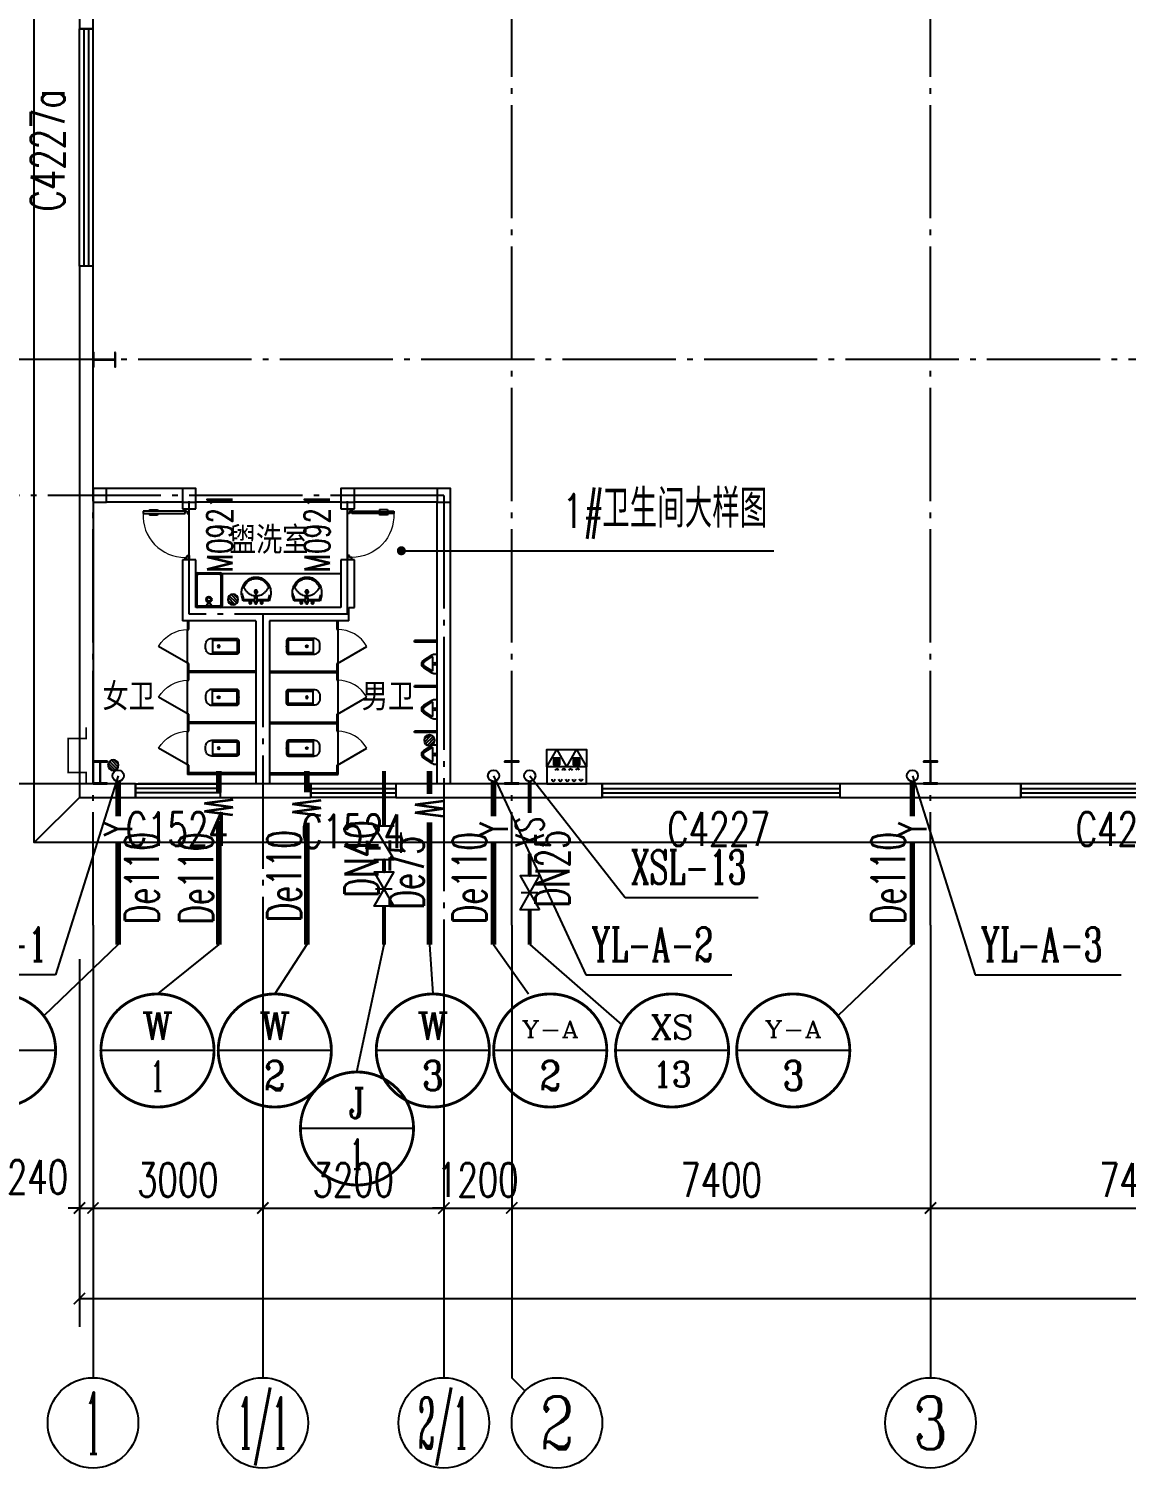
# Model space of a CAD drawing. Header units: millimetres. Extents: x 418304 to 847498, y 48187 to 111456.
# Drawn here: x 421471.01 to 421490.41, y 54437.15 to 54462.6 of the extents above; entities that cross this region are included whole.
import ezdxf
from ezdxf.enums import TextEntityAlignment as Align

# ---------------------------------------------------------------- set-up
doc = ezdxf.new("R2010")
doc.units = ezdxf.units.MM
doc.header["$LTSCALE"] = 1000
doc.linetypes.add('DOTE', pattern=[2.42, 2, -0.2, 0.02, -0.2])
for name, color, linetype in [('AXIS', 3, 'Continuous'), ('AXIS_TEXT', 7, 'Continuous'), ('COLUMN', 2, 'Continuous'), ('DIM_LEAD', 3, 'Continuous'), ('DIM_消防', 3, 'Continuous'), ('DIM_雨水', 3, 'Continuous'), ('DOTE', 8, 'DOTE'), ('EQUIP_地漏', 7, 'Continuous'), ('EQUIP_消防', 7, 'Continuous'), ('LVTRY', 6, 'Continuous'), ('PIPE-污水', 6, 'Continuous'), ('PIPE-消防', 1, 'Continuous'), ('PIPE-给水', 3, 'Continuous'), ('PIPE-雨水', 4, 'Continuous'), ('PUB_TEXT', 7, 'Continuous'), ('TEXT_污水', 7, 'Continuous'), ('TEXT_消防', 7, 'Continuous'), ('TEXT_给水', 7, 'Continuous'), ('TEXT_雨水', 7, 'Continuous'), ('TWT_TEXT', 7, 'Continuous'), ('VALVE_消防', 7, 'Continuous'), ('VALVE_给水', 7, 'Continuous'), ('VPIPE-消防', 1, 'Continuous'), ('VPIPE-雨水', 4, 'Continuous'), ('WALL', 9, 'Continuous'), ('WALL-PARAPET', 6, 'Continuous'), ('WINDOW', 4, 'Continuous'), ('WINDOW_TEXT', 7, 'Continuous')]:
    doc.layers.add(name, color=color, linetype=linetype)
doc.styles.add('_TCH_AXIS', font='COMPLEX', dxfattribs={"bigfont": 'GBCBIG'})
doc.styles.add('_TCH_DIM', font='SIMPLEX', dxfattribs={"bigfont": 'GBCBIG'})
doc.styles.add('_TCH_DIM_T3', font='SIMPLEX', dxfattribs={"width": 0.705882, "bigfont": 'GBCBIG'})
doc.styles.add('_TCH_WINDOW', font='SIMPLEX', dxfattribs={"height": 3.5, "bigfont": 'GBCBIG'})
doc.styles.add('_TWT_CIRCLE', font='COMPLEX', dxfattribs={"width": 1.1, "height": 3, "bigfont": 'HZTXT'})
doc.styles.add('_TWT_PIPEDN', font='SIMPLEX', dxfattribs={"width": 0.8, "height": 3, "bigfont": 'HZTXT'})
doc.styles.add('_TWT_PIPETEXT', font='SIMPLEX', dxfattribs={"width": 0.8, "height": 3.5, "bigfont": 'HZTXT'})
doc.styles.add('_TWT_SERIAL', font='COMPLEX', dxfattribs={"width": 0.8, "height": 3, "bigfont": 'HZTXT'})
doc.styles.add('COMPLEX', font='COMPLEX')
doc.styles.add('YAYA', font='', dxfattribs={"width": 0.8, "height": 1})
doc.styles.get('YAYA').set_extended_font_data('SimSun')
doc.dimstyles.new('_TCH_ARCH&&200', dxfattribs={"dimtxt": 595, "dimasz": 200, "dimexe": 500, "dimexo": 600, "dimgap": 200, "dimtad": 1, "dimdec": 0, "dimzin": 0, "dimdsep": 46, "dimtxsty": '_TCH_DIM_T3', "dimblk": 'ARCHTICK', "dimcen": 0.09, "dimclrt": 7, "dimazin": 2, "dimtfac": 1, "dimtdec": 0, "dimtix": 1, "dimtmove": 2, "dimatfit": 3, "dimfxl": 0, "dimtolj": 1, "dimtzin": 0, "dimarcsym": 0})

# ---------------------------------------------------------------- blocks, each defined once
blk = doc.blocks.new('A$C797E1D2B')
at = {"layer": 'COLUMN'}
h = blk.add_hatch(color=256, dxfattribs=at)
h.paths.add_polyline_path([(125, 400), (250, 400), (250, 388), (130, 388), (130, 200), (125, 200)])
h.paths.add_polyline_path([(0, 400), (125, 400), (125, 200), (120, 200), (120, 388), (0, 388)])
h.paths.add_polyline_path([(0, 12), (120, 12), (120, 200), (125, 200), (125, 0), (0, 0)])
h.paths.add_polyline_path([(125, 200), (130, 200), (130, 12), (250, 12), (250, 0), (125, 0)])
blk.add_lwpolyline([(250, 0), (250, 12), (130, 12), (130, 388), (250, 388), (250, 400), (0, 400), (0, 388), (120, 388), (120, 12), (0, 12), (0, 0)], close=True, dxfattribs=at)
blk = doc.blocks.new('消防软管卷盘')
blk.add_lwpolyline([(4963954, 151899), (4963954, 150312), (4964641, 150312), (4964641, 151899)], close=True)
for points, const_width in [([(4964134, 151704), (4964482, 151704)], 1), ([(4964134, 151566), (4964482, 151566)], 1), ([(4964134, 151428), (4964482, 151428)], 1), ([(4964134, 151290), (4964482, 151290)], 1), ([(4964134, 151152), (4964482, 151152)], 1), ([(4964134, 151014), (4964482, 151014)], 0.1), ([(4964134, 150876), (4964482, 150876)], 1), ([(4964134, 150738), (4964482, 150738)], 1), ([(4964150, 150600), (4964499, 150600)], 1), ([(4964150, 150462), (4964499, 150462)], 1)]:
    blk.add_lwpolyline(points, dxfattribs=dict(const_width=const_width))
for centre, start, end in [((4964134, 151636), 90, 270), ((4964134, 151360), 90, 270), ((4964482, 151498), 270, 90), ((4964482, 151222), 270, 90), ((4964134, 151084), 90, 270), ((4964134, 150808), 90, 270), ((4964482, 150946), 270, 90), ((4964499, 150670), 270, 90), ((4964150, 150532), 90, 270)]:
    blk.add_arc(centre, 69, start, end)
blk = doc.blocks.new('$TwtSys$00000546')
h = blk.add_hatch()
h.set_pattern_fill('ANSI31', color=256, scale=200, style=0)
h.set_pattern_definition([(45, (-38543.802, -6670.83), (-17.67767, 17.67767), [])])
h.paths.add_polyline_path([(-65, 174), (65, 174), (65, 44), (-65, 44)])
for points in [[(0, 344), (-198, 0), (198, 0)], [(-65, 174), (65, 174), (65, 44), (-65, 44)]]:
    blk.add_lwpolyline(points, close=True)
blk = doc.blocks.new('92623')
blk.add_lwpolyline([(8910066, 83014), (8909273, 83014), (8909273, 82670), (8910066, 82670)], close=True)
at = {"xscale": -0.5, "yscale": 0.5, "zscale": 0.5, "rotation": 89.99999999998747}
blk.add_blockref('消防软管卷盘', (8985223, 2565334), dxfattribs=at)
at = {"layer": 'EQUIP_消防', "color": 8, "rotation": 180}
for p in [(8909471, 83014), (8909868, 83014)]:
    blk.add_blockref('$TwtSys$00000546', p, dxfattribs=at)
blk = doc.blocks.new('$TCHSYS$WIN2D')
for p, q in [((-0.5, 0.5), (0.5, 0.5)), ((-0.5, 0.5), (-0.5, -0.5)), ((0.5, 0.5), (0.5, -0.5)), ((0.5, 0.1667), (-0.5, 0.1667)), ((0.5, -0.1667), (-0.5, -0.1667)), ((-0.5, -0.5), (0.5, -0.5))]:
    blk.add_line(p, q)
blk = doc.blocks.new('_AXISO')
blk.add_circle((0, 0), 0.5)
at = {"layer": 'AXIS_TEXT', "style": 'COMPLEX', "width": 1.041667}
blk.add_attdef('A', text='', height=0.56, dxfattribs=at).set_placement((-0.25, -0.28), (0.25, -0.28), align=Align.FIT)
blk = doc.blocks.new('_ArchTick')
at = {"color": 0, "linetype": 'ByBlock', "const_width": 0.15}
blk.add_lwpolyline([(-0.5, -0.5), (0.5, 0.5)], dxfattribs=at)
blk = doc.blocks.new('*D102')
at = {"layer": 'AXIS', "color": 0, "lineweight": -2}
for p, q in [((436704, 68605), (436704, 62105)), ((599984, 68605), (599984, 62105)), ((436704, 62605), (599984, 62605))]:
    blk.add_line(p, q, dxfattribs=at)
at = {"layer": 'Defpoints', "color": 0}
for p in [(436704, 69205), (599984, 69205), (599984, 62605)]:
    blk.add_point(p, dxfattribs=at)
at = {"layer": 'AXIS', "color": 0, "lineweight": -2, "xscale": 200, "yscale": 200, "zscale": 200, "rotation": 180}
blk.add_blockref('_ArchTick', (436704, 62605), dxfattribs=at)
at = {"layer": 'AXIS', "color": 0, "lineweight": -2, "xscale": 200, "yscale": 200, "zscale": 200}
blk.add_blockref('_ArchTick', (599984, 62605), dxfattribs=at)
at = {"layer": 'AXIS', "color": 7, "insert": (518344, 63103), "char_height": 595, "attachment_point": 5, "style": '_TCH_DIM_T3'}
blk.add_mtext('\\A1;163280', dxfattribs=at)
blk = doc.blocks.new('*D103')
at = {"layer": 'AXIS', "color": 0, "lineweight": -2}
for p, q in [((436704, 68605), (436704, 63705)), ((436944, 68605), (436944, 63705)), ((436704, 64205), (436504, 64205)), ((436704, 64205), (436944, 64205)), ((436944, 64205), (437144, 64205))]:
    blk.add_line(p, q, dxfattribs=at)
at = {"layer": 'Defpoints', "color": 0}
for p in [(436704, 69205), (436944, 69205), (436944, 64205)]:
    blk.add_point(p, dxfattribs=at)
at = {"layer": 'AXIS', "color": 0, "lineweight": -2, "xscale": 200, "yscale": 200, "zscale": 200}
blk.add_blockref('_ArchTick', (436704, 64205), dxfattribs=at)
at = {"layer": 'AXIS', "color": 0, "lineweight": -2, "xscale": 200, "yscale": 200, "zscale": 200, "rotation": 180}
blk.add_blockref('_ArchTick', (436944, 64205), dxfattribs=at)
at = {"layer": 'AXIS', "color": 7, "insert": (435964, 64755), "char_height": 595, "attachment_point": 5, "style": '_TCH_DIM_T3'}
blk.add_mtext('\\A1;240', dxfattribs=at)
blk = doc.blocks.new('*D104')
at = {"layer": 'AXIS', "color": 0, "lineweight": -2}
for p, q in [((436944, 68605), (436944, 63705)), ((439944, 68605), (439944, 63705)), ((436944, 64205), (439944, 64205))]:
    blk.add_line(p, q, dxfattribs=at)
at = {"layer": 'Defpoints', "color": 0}
for p in [(436944, 69205), (439944, 69205), (439944, 64205)]:
    blk.add_point(p, dxfattribs=at)
at = {"layer": 'AXIS', "color": 0, "lineweight": -2, "xscale": 200, "yscale": 200, "zscale": 200, "rotation": 180}
blk.add_blockref('_ArchTick', (436944, 64205), dxfattribs=at)
at = {"layer": 'AXIS', "color": 0, "lineweight": -2, "xscale": 200, "yscale": 200, "zscale": 200}
blk.add_blockref('_ArchTick', (439944, 64205), dxfattribs=at)
at = {"layer": 'AXIS', "color": 7, "insert": (438444, 64703), "char_height": 595, "attachment_point": 5, "style": '_TCH_DIM_T3'}
blk.add_mtext('\\A1;3000', dxfattribs=at)
blk = doc.blocks.new('*D105')
at = {"layer": 'AXIS', "color": 0, "lineweight": -2}
for p, q in [((439944, 68605), (439944, 63705)), ((443144, 68605), (443144, 63705)), ((439944, 64205), (443144, 64205))]:
    blk.add_line(p, q, dxfattribs=at)
at = {"layer": 'Defpoints', "color": 0}
for p in [(439944, 69205), (443144, 69205), (443144, 64205)]:
    blk.add_point(p, dxfattribs=at)
at = {"layer": 'AXIS', "color": 0, "lineweight": -2, "xscale": 200, "yscale": 200, "zscale": 200, "rotation": 180}
blk.add_blockref('_ArchTick', (439944, 64205), dxfattribs=at)
at = {"layer": 'AXIS', "color": 0, "lineweight": -2, "xscale": 200, "yscale": 200, "zscale": 200}
blk.add_blockref('_ArchTick', (443144, 64205), dxfattribs=at)
at = {"layer": 'AXIS', "color": 7, "insert": (441544, 64703), "char_height": 595, "attachment_point": 5, "style": '_TCH_DIM_T3'}
blk.add_mtext('\\A1;3200', dxfattribs=at)
blk = doc.blocks.new('*D106')
at = {"layer": 'AXIS', "color": 0, "lineweight": -2}
for p, q in [((443144, 68605), (443144, 63705)), ((444344, 68605), (444344, 63705)), ((443144, 64205), (442944, 64205)), ((443144, 64205), (444344, 64205)), ((444344, 64205), (444544, 64205))]:
    blk.add_line(p, q, dxfattribs=at)
at = {"layer": 'Defpoints', "color": 0}
for p in [(443144, 69205), (444344, 69205), (444344, 64205)]:
    blk.add_point(p, dxfattribs=at)
at = {"layer": 'AXIS', "color": 0, "lineweight": -2, "xscale": 200, "yscale": 200, "zscale": 200}
blk.add_blockref('_ArchTick', (443144, 64205), dxfattribs=at)
at = {"layer": 'AXIS', "color": 0, "lineweight": -2, "xscale": 200, "yscale": 200, "zscale": 200, "rotation": 180}
blk.add_blockref('_ArchTick', (444344, 64205), dxfattribs=at)
at = {"layer": 'AXIS', "color": 7, "insert": (443744, 64703), "char_height": 595, "attachment_point": 5, "style": '_TCH_DIM_T3'}
blk.add_mtext('\\A1;1200', dxfattribs=at)
blk = doc.blocks.new('*D107')
at = {"layer": 'AXIS', "color": 0, "lineweight": -2}
for p, q in [((444344, 68605), (444344, 63705)), ((451744, 68605), (451744, 63705)), ((444344, 64205), (451744, 64205))]:
    blk.add_line(p, q, dxfattribs=at)
at = {"layer": 'Defpoints', "color": 0}
for p in [(444344, 69205), (451744, 69205), (451744, 64205)]:
    blk.add_point(p, dxfattribs=at)
at = {"layer": 'AXIS', "color": 0, "lineweight": -2, "xscale": 200, "yscale": 200, "zscale": 200, "rotation": 180}
blk.add_blockref('_ArchTick', (444344, 64205), dxfattribs=at)
at = {"layer": 'AXIS', "color": 0, "lineweight": -2, "xscale": 200, "yscale": 200, "zscale": 200}
blk.add_blockref('_ArchTick', (451744, 64205), dxfattribs=at)
at = {"layer": 'AXIS', "color": 7, "insert": (448044, 64703), "char_height": 595, "attachment_point": 5, "style": '_TCH_DIM_T3'}
blk.add_mtext('\\A1;7400', dxfattribs=at)
blk = doc.blocks.new('*D108')
at = {"layer": 'AXIS', "color": 0, "lineweight": -2}
for p, q in [((451744, 68605), (451744, 63705)), ((459144, 68605), (459144, 63705)), ((451744, 64205), (459144, 64205))]:
    blk.add_line(p, q, dxfattribs=at)
at = {"layer": 'Defpoints', "color": 0}
for p in [(451744, 69205), (459144, 69205), (459144, 64205)]:
    blk.add_point(p, dxfattribs=at)
at = {"layer": 'AXIS', "color": 0, "lineweight": -2, "xscale": 200, "yscale": 200, "zscale": 200, "rotation": 180}
blk.add_blockref('_ArchTick', (451744, 64205), dxfattribs=at)
at = {"layer": 'AXIS', "color": 0, "lineweight": -2, "xscale": 200, "yscale": 200, "zscale": 200}
blk.add_blockref('_ArchTick', (459144, 64205), dxfattribs=at)
at = {"layer": 'AXIS', "color": 7, "insert": (455444, 64703), "char_height": 595, "attachment_point": 5, "style": '_TCH_DIM_T3'}
blk.add_mtext('\\A1;7400', dxfattribs=at)
blk = doc.blocks.new('$lvtry$00000007')
for p, q in [((-170, 0, 0), (170, 0, 0)), ((-170, -61, 0), (-170, 0, 0)), ((-162, -88, 0), (-69, -231, 0)), ((-124, -91, 0), (-43, -216, 0)), ((-116, -76, 0), (116, -76, 0)), ((43, -216, 0), (124, -91, 0)), ((69, -231, 0), (162, -88, 0)), ((170, -61, 0), (170, 0, 0))]:
    blk.add_line(p, q)
blk.add_circle((0, -38, 0), 17.7)
for centre, radius, start, end in [((-120, -61, 0), 50, 180, 213.0863), ((-116, -86, 0), 10, 90, 213.0863), ((0, -191, 0), 80, 210, 330), ((0, -191, 0), 50, 210, 330), ((116, -86, 0), 10, 326.9137, 90), ((120, -61, 0), 50, 326.9137, 0)]:
    blk.add_arc(centre, radius, start, end)
blk = doc.blocks.new('$DorLib2D$00000009')
for p, q in [((0.413, 0.905), (0.413, 0.081)), ((0.454, 0.905), (0.413, 0.905)), ((0.454, 0.081), (0.454, 0.905)), ((0.413, 0.782), (0.378, 0.782)), ((0.413, 0.624), (0.378, 0.624)), ((0.489, 0.782), (0.454, 0.782)), ((0.489, 0.624), (0.454, 0.624)), ((-0.494, 0.081), (-0.453, 0.081)), ((-0.494, -0.002), (-0.494, 0.081)), ((-0.453, 0.081), (-0.453, 0.039)), ((-0.453, 0.039), (-0.412, 0.039)), ((-0.412, 0.039), (-0.412, -0.002)), ((0.413, 0.081), (0.454, 0.081)), ((0.454, 0.039), (0.413, 0.039)), ((0.413, 0.039), (0.413, -0.002)), ((0.495, 0.081), (0.454, 0.081)), ((0.454, 0.081), (0.454, 0.039)), ((0.495, -0.002), (0.495, 0.081)), ((-0.494, -0.002), (-0.494, -0.002)), ((-0.412, -0.002), (-0.494, -0.002)), ((0.413, -0.002), (0.495, -0.002)), ((0.495, -0.002), (0.495, -0.002))]:
    blk.add_line(p, q)
at = {"lineweight": 13}
for p, q in [((0.378, 0.782), (0.378, 0.624)), ((0.489, 0.782), (0.489, 0.624))]:
    blk.add_line(p, q, dxfattribs=at)
blk.add_arc((0.372, 0.082), 0.825, 87.134, 180.0717, dxfattribs=at)
blk = doc.blocks.new('$TCHSYS$APDOOR2D')
blk.add_line((0.5, 0), (0, 0.866))
at = {"lineweight": 13}
blk.add_arc((0.5, 0), 1, 120, 180, dxfattribs=at)
blk = doc.blocks.new('_FZHK')
blk.add_lwpolyline([(-0.5, -0.5), (0.5, -0.5), (0.5, 0.5), (-0.5, 0.5)], close=True)
blk = doc.blocks.new('$lvtry$00000200')
at = {"color": 0}
for p, q in [((-110, -40, 0), (-110, -470, 0)), ((100, -30, 0), (-100, -30, 0)), ((110, -470, 0), (110, -40, 0))]:
    blk.add_line(p, q, dxfattribs=at)
at = {"color": 0, "elevation": 0}
blk.add_lwpolyline([(100, 0), (-100, 0, 0.414214), (-140, -40), (-140, -480, 0.414214), (-30, -590), (30, -590, 0.414214), (140, -480), (140, -40, 0.414214)], format="xyb", close=True, dxfattribs=at)
blk.add_lwpolyline([(140, -470), (-140, -470)], dxfattribs=at)
at = {"color": 0}
blk.add_circle((0, -359, 0), 20, dxfattribs=at)
for centre, start, end in [((-100, -40, 0), 90, 180), ((100, -40, 0), 0, 90)]:
    blk.add_arc(centre, 10, start, end, dxfattribs=at)
for p in [(0, 0), (0, -359, 0)]:
    blk.add_point(p, dxfattribs=at)
blk = doc.blocks.new('$VALVE$00000296')
for points in [[(-125, 72), (-125, -72), (125, 72), (125, -72), (-125, 72)], [(0, 60), (0, -64)]]:
    blk.add_lwpolyline(points)
for p in [(-125, 0), (125, 0)]:
    blk.add_point(p)
blk = doc.blocks.new('$TwtSys$00000141')
for p, q in [((-94, 8), (-10, 92)), ((-94, 8), (-10, 92)), ((-87, -35), (35, 87)), ((-87, -35), (35, 87)), ((-66, -66), (66, 66)), ((-66, -66), (66, 66)), ((-32, -87), (88, 33)), ((-32, -87), (88, 33)), ((11, -92), (92, -11)), ((11, -92), (92, -11))]:
    blk.add_line(p, q)
blk.add_circle((0, 0), 94)
blk.add_circle((0, 0), 94)
blk = doc.blocks.new('$VALVE$00000315')
blk.add_line((-75, 125), (75, 125))
blk.add_lwpolyline([(-125, -75), (-125, 75), (125, -75), (125, 75)])
for p in [(-125, 0), (125, 0)]:
    blk.add_point(p)
blk.add_solid([(0, 125), (0, 150), (75, 125)])
blk = doc.blocks.new('$lvtry$00000037')
for p, q in [((-305, -430, 0), (-305, -30, 0)), ((-285, -420, 0), (-285, -40, 0)), ((-275, 0, 0), (275, 0, 0)), ((-265, -20, 0), (265, -20, 0)), ((285, -180, 0), (245, -198, 0)), ((245, -198, 0), (245, -263, 0)), ((285, -40, 0), (285, -420, 0)), ((305, -30, 0), (305, -430, 0)), ((275, -460, 0), (-275, -460, 0)), ((265, -440, 0), (-265, -440, 0)), ((245, -263, 0), (285, -280, 0))]:
    blk.add_line(p, q)
for radius in [50, 32.5]:
    blk.add_circle((165, -230, 0), radius)
for centre, radius, start, end in [((-275, -30, 0), 30, 90, 180), ((-265, -40, 0), 20, 90, 180), ((265, -40, 0), 20, 0, 90), ((275, -30, 0), 30, 0, 90), ((-275, -430, 0), 30, 180, 270), ((-265, -420, 0), 20, 180, 270), ((265, -420, 0), 20, 270, 0), ((275, -430, 0), 30, 270, 0)]:
    blk.add_arc(centre, radius, start, end)
blk = doc.blocks.new('$lvtry$00000192')
for p, q in [((-249, -114, 0), (-277, -200, 0)), ((-257, -192, 0), (-247, -166, 0)), ((-30, -114, 0), (-249, -114, 0)), ((-237, -138, 0), (-247, -166, 0)), ((-235, -138, 0), (-27, -138, 0)), ((-144, -84, 0), (-75, -83, 0)), ((-109, -118, 0), (-110, -49, 0)), ((-24, -72, 0), (-30, -109, 0)), ((-30, -109, 0), (-17, -212, 0)), ((-24, -72, 0), (0, -73, 0)), ((-24, -72, 0), (-17, -212, 0)), ((-23, -91, 0), (0, -91, 0)), ((-18, -202, 0), (-1, -202, 0)), ((-17, -212, 0), (-1, -212, 0)), ((15, -203, 0), (-1, -202, 0)), ((14, -212, 0), (-1, -212, 0)), ((24, -73, 0), (0, -73, 0)), ((23, -92, 0), (0, -91, 0)), ((1, -314, 0), (0, -229, 0)), ((24, -73, 0), (14, -212, 0)), ((30, -110, 0), (14, -212, 0)), ((24, -73, 0), (30, -110, 0)), ((26, -138, 0), (243, -138, 0)), ((256, -114, 0), (29, -114, 0)), ((75, -83, 0), (144, -82, 0)), ((110, -117, 0), (109, -48, 0)), ((243, -138, 0), (263, -192, 0)), ((243, -138, 0), (272, -216, 0)), ((283, -200, 0), (256, -114, 0)), ((-43, -272, 0), (43, -271, 0))]:
    blk.add_line(p, q)
for points in [[(-277, -200, 0.044851), (-282, -257, 0.06689), (-277, -296, 0.023023), (-257, -356, 0.044853), (-243, -386, 0.043799), (-215, -425, 0.044001), (-180, -459, 0.042834), (-139, -487, 0.043018), (-95, -507, 0.042273), (-47, -520, 0.042347), (2, -524, 0.04234), (52, -520, 0.042268), (100, -508, 0.043003), (144, -488, 0.042821), (185, -460, 0.043985), (220, -426, 0.043782), (249, -387, 0.044843), (273, -338, 0.059205), (283, -297, 0.030672), (287, -241, 0.04375), (283, -201, 0.001982), (283, -201, 0.000717), (283, -200)], [(-21, -200, 0.021783), (-40, -200, 0.043137), (-49, -201, 0.041783), (-92, -214, 0.044848), (-129, -233, 0.04131), (-155, -252, 0.026055), (-194, -290, 0.052783), (-228, -336, 0.159914), (-231, -349, 0.063485), (-229, -357, 0.0374), (-221, -373, 0.051256), (-198, -406, 0.043963), (-164, -440, 0.042872), (-127, -465, 0.042994), (-86, -483, 0.042296), (-43, -495, 0.042347), (2, -499, 0.042341), (47, -495, 0.042292), (91, -484, 0.04298), (132, -466, 0.042859), (169, -440, 0.043948), (202, -409, 0.046877), (227, -374, 0.041749), (235, -357, 0.059652), (238, -346, 0.177603), (234, -327, 0.063235), (189, -275, 0.024325), (146, -239, 0.043369), (120, -223, 0.042415), (76, -205, 0.050318), (38, -197, 0.034463), (33, -197, 0.015757), (19, -198, 0.015757)]]:
    blk.add_lwpolyline(points, format="xyb")
at = {"elevation": 0}
blk.add_lwpolyline([(-257, -192), (-264, -237), (-264, -241)], dxfattribs=at)
for centre, radius in [((-109, -83, 0), 23.8), ((-109, -83, 0), 14.2), ((0, -271, 0), 28.5), ((110, -83, 0), 23.8), ((110, -83, 0), 14.2), ((0, -271, 0), 19)]:
    blk.add_circle(centre, radius)
for centre, start, end in [((-1, -61, 0), 79.8328, 278.7823), ((1, -61, 0), 259.8328, 98.7823)]:
    blk.add_arc(centre, 6.83, start, end)
blk.add_point((0, -91, 0))
blk = doc.blocks.new('242355')
at = {"color": 8, "ltscale": 0.5}
blk.add_line((436703.6, 71465.3), (435903.6, 70665.3), dxfattribs=at)
blk.add_lwpolyline([(459143.6, 70665.3), (435903.6, 70665.3), (435903.6, 86705.3)], dxfattribs=at)
at = {"color": 8, "const_width": 30}
blk.add_lwpolyline([(436823.6, 71705.3), (436823.6, 71905.3), (436503.6, 71905.3), (436503.6, 72505.3), (436823.6, 72505.3), (436823.6, 72705.3)], dxfattribs=at)
at = {"layer": 'AXIS'}
for p, q in [((436943.6, 69205.3), (436943.6, 61205.3)), ((439943.6, 69205.3), (439943.6, 61205.3)), ((443143.6, 69205.3), (443143.6, 61205.3)), ((444343.6, 69205.3), (444343.6, 61205.3)), ((451743.6, 69205.3), (451743.6, 61205.3)), ((444577.9, 60971), (444343.6, 61205.3))]:
    blk.add_line(p, q, dxfattribs=at)
at = {"layer": 'DIM_LEAD'}
for p, q in [((442393.6, 75826.1), (443163.6, 75826.1)), ((443163.6, 75826.1), (448975.2, 75826.1))]:
    blk.add_line(p, q, dxfattribs=at)
at = {"layer": 'DIM_LEAD', "const_width": 80}
blk.add_lwpolyline([(442353.6, 75826.1, 1), (442433.6, 75826.1, 1)], format="xyb", close=True, dxfattribs=at)
at = {"layer": 'DIM_消防'}
for p, q in [((444663.1, 71849.4), (446351.1, 69694.5, 3000)), ((446351.1, 69694.5, 3000), (448696.5, 69694.5, 3000)), ((437388.1, 68864.2), (436072.4, 67605)), ((439165, 68864.2, -400), (438082.9, 67990.7)), ((440722.2, 68864.2, -400), (440156.6, 67990.7)), ((441609.2, 66611), (442087.9, 68864.2)), ((442888.3, 68864.2), (442949.5, 67990.7)), ((444024.1, 68864.2), (444642.4, 67990.7)), ((444663.1, 68864.2), (446287.8, 67446.7)), ((451424.1, 68864.2), (450108.3, 67605)), ((436283.4, 66990.7), (434283.4, 66990.7)), ((439082.9, 66990.7), (437082.9, 66990.7)), ((441156.6, 66990.7), (439156.6, 66990.7)), ((443949.5, 66990.7), (441949.5, 66990.7)), ((446024.4, 66990.7), (444024.4, 66990.7)), ((448177.7, 66990.7), (446177.7, 66990.7)), ((450319.3, 66990.7), (448319.3, 66990.7)), ((442609.2, 65611), (440609.2, 65611))]:
    blk.add_line(p, q, dxfattribs=at)
at = {"layer": 'DIM_消防', "const_width": 50}
for points in [[(436283.4, 66990.7, 1), (434283.4, 66990.7, 1)], [(439082.9, 66990.7, 1), (437082.9, 66990.7, 1)], [(441156.6, 66990.7, 1), (439156.6, 66990.7, 1)], [(443949.5, 66990.7, 1), (441949.5, 66990.7, 1)], [(446024.4, 66990.7, 1), (444024.4, 66990.7, 1)], [(448177.7, 66990.7, 1), (446177.7, 66990.7, 1)], [(450319.3, 66990.7, 1), (448319.3, 66990.7, 1)], [(442609.2, 65611, 1), (440609.2, 65611, 1)]]:
    blk.add_lwpolyline(points, format="xyb", close=True, dxfattribs=at)
at = {"layer": 'DIM_雨水'}
for p, q in [((437388.1, 71849.4), (436278, 68327.2)), ((444024.1, 71849.4), (445653.3, 68327.2)), ((451424.1, 71849.4, 3000), (452534.1, 68327.2, 3000)), ((436278, 68327.2), (433789.8, 68327.2)), ((445653.3, 68327.2), (448231.3, 68327.2)), ((452534.1, 68327.2, 3000), (455112.2, 68327.2, 3000))]:
    blk.add_line(p, q, dxfattribs=at)
at = {"layer": 'DOTE'}
for p, q in [((436943.6, 69205.3), (436943.6, 134205.3)), ((444343.6, 69205.3), (444343.6, 134205.3)), ((451743.6, 69205.3), (451743.6, 134205.3)), ((602243.6, 79205.3), (434443.6, 79205.3)), ((443143.6, 76805.3), (434443.6, 76805.3)), ((438643.6, 74705.3), (438643.6, 76805.3)), ((441443.6, 74705.3), (441443.6, 76805.3)), ((443143.6, 76805.3), (443143.6, 69205.3)), ((441443.6, 74705.3), (438643.6, 74705.3)), ((439943.6, 74705.3), (439943.6, 69205.3)), ((602243.6, 71705.3), (434443.6, 71705.3))]:
    blk.add_line(p, q, dxfattribs=at)
at = {"layer": 'LVTRY'}
for p, q in [((439223.6, 75425.3), (441343.6, 75425.3)), ((439223.6, 74825.3), (439223.6, 75425.3)), ((438611.1, 74585.3), (438611.1, 74435.3)), ((438636.1, 74585.3), (438611.1, 74585.3)), ((438636.1, 74435.3), (438636.1, 74585.3)), ((441251.1, 74585.3), (441251.1, 74435.3)), ((441276.1, 74585.3), (441251.1, 74585.3)), ((441276.1, 74435.3), (441276.1, 74585.3)), ((438611.1, 74435.3), (438636.1, 74435.3)), ((438611.1, 73835.3, 400), (438611.1, 74435.3, 400)), ((441251.1, 74435.3), (441276.1, 74435.3)), ((441276.1, 73835.3, 400), (441276.1, 74435.3, 400)), ((443023.6, 74237.8), (442623.6, 74237.8)), ((442623.6, 74212.8), (442623.6, 74237.8)), ((443023.6, 74212.8), (442623.6, 74212.8)), ((443023.6, 74212.8), (443023.6, 74237.8)), ((438636.1, 73835.3), (438611.1, 73835.3)), ((438611.1, 73835.3), (438611.1, 73685.4)), ((438636.1, 73697.9), (438636.1, 73835.3)), ((441276.1, 73835.3), (441251.1, 73835.3)), ((441251.1, 73835.3), (441251.1, 73697.9)), ((441276.1, 73685.4), (441276.1, 73835.3)), ((438611.1, 73685.4), (438611.1, 73535.4)), ((439823.6, 73697.9), (438636.1, 73697.9)), ((439823.6, 73672.9), (438636.1, 73672.9)), ((438636.1, 73535.4), (438636.1, 73672.9)), ((439823.6, 73672.9), (439823.6, 73697.9)), ((440063.6, 73697.9), (441251.1, 73697.9)), ((440063.6, 73672.9), (441251.1, 73672.9)), ((441251.1, 73672.9), (441251.1, 73535.4)), ((441276.1, 73535.4), (441276.1, 73685.4)), ((438611.1, 73535.4), (438636.1, 73535.4)), ((438611.1, 72935.4, 400), (438611.1, 73535.4, 400)), ((441251.1, 73535.4), (441276.1, 73535.4)), ((441276.1, 72935.4, 400), (441276.1, 73535.4, 400)), ((443023.6, 73437.8), (442623.6, 73437.8)), ((442623.6, 73412.8), (442623.6, 73437.8)), ((443023.6, 73412.8), (442623.6, 73412.8)), ((443023.6, 73412.8), (443023.6, 73437.8)), ((438636.1, 72935.4), (438611.1, 72935.4)), ((438611.1, 72935.4), (438611.1, 72785.4)), ((438636.1, 72797.9), (438636.1, 72935.4)), ((439823.6, 72797.9), (438636.1, 72797.9)), ((439823.6, 72772.9), (439823.6, 72797.9)), ((440063.6, 72797.9), (441251.1, 72797.9)), ((441276.1, 72935.4), (441251.1, 72935.4)), ((441251.1, 72935.4), (441251.1, 72797.9)), ((441276.1, 72785.4), (441276.1, 72935.4)), ((438611.1, 72785.4), (438611.1, 72635.4)), ((438611.1, 72635.4), (438636.1, 72635.4)), ((438611.1, 72035.4, 400), (438611.1, 72635.4, 400)), ((439823.6, 72772.9), (438636.1, 72772.9)), ((438636.1, 72635.4), (438636.1, 72772.9)), ((440063.6, 72772.9), (441251.1, 72772.9)), ((441251.1, 72772.9), (441251.1, 72635.4)), ((441251.1, 72635.4), (441276.1, 72635.4)), ((441276.1, 72635.4), (441276.1, 72785.4)), ((441276.1, 72035.4, 400), (441276.1, 72635.4, 400)), ((443023.6, 72637.8), (442623.6, 72637.8)), ((442623.6, 72612.8), (442623.6, 72637.8)), ((443023.6, 72612.8), (442623.6, 72612.8)), ((443023.6, 72612.8), (443023.6, 72637.8)), ((438636.1, 72035.4), (438611.1, 72035.4)), ((438611.1, 72035.4), (438611.1, 71872.9)), ((438636.1, 71897.9), (438636.1, 72035.4)), ((441276.1, 72035.4), (441251.1, 72035.4)), ((441251.1, 72035.4), (441251.1, 71897.9)), ((441276.1, 71872.9), (441276.1, 72035.4)), ((439823.6, 71872.9), (438611.1, 71872.9)), ((439823.6, 71897.9), (438636.1, 71897.9)), ((439823.6, 71872.9), (439823.6, 71897.9)), ((440063.6, 71897.9), (441251.1, 71897.9)), ((440063.6, 71872.9), (441276.1, 71872.9))]:
    blk.add_line(p, q, dxfattribs=at)
at = {"layer": 'PIPE-污水', "linetype": 'Continuous', "const_width": 100}
for points in [[(439165, 71934.9), (439165, 71551.7)], [(440722.2, 71934.9), (440722.2, 71555.3)], [(442888.3, 71934.9), (442888.3, 71528.4)], [(439165, 71046.9), (439165, 68864.2)], [(440722.2, 71020), (440722.2, 68864.2)], [(442888.3, 71023.7), (442888.3, 68864.2)]]:
    blk.add_lwpolyline(points, dxfattribs=at)
at = {"layer": 'PIPE-消防', "linetype": 'Continuous', "const_width": 70}
for points in [[(444663.1, 71749.4), (444663.1, 71190.4)], [(444663.1, 70472.3), (444663.1, 70077.5)], [(444663.1, 69477.5), (444663.1, 68864.2)]]:
    blk.add_lwpolyline(points, dxfattribs=at)
at = {"layer": 'PIPE-给水', "linetype": 'Continuous', "const_width": 70}
for points in [[(442087.9, 70965.3), (442087.9, 71934.9)], [(442087.9, 70145), (442087.9, 70365.3)], [(442087.9, 68864.2), (442087.9, 69545)]]:
    blk.add_lwpolyline(points, dxfattribs=at)
at = {"layer": 'PIPE-雨水', "linetype": 'Continuous', "const_width": 100}
for points in [[(437388.1, 71749.4), (437388.1, 71129)], [(444024.1, 71749.4), (444024.1, 71129)], [(451424.1, 71749.4), (451424.1, 71129)], [(437388.1, 70685.2), (437388.1, 68864.2)], [(444024.1, 70685.2), (444024.1, 68864.2)], [(451424.1, 70685.2), (451424.1, 68864.2)]]:
    blk.add_lwpolyline(points, dxfattribs=at)
at = {"layer": 'VPIPE-消防', "linetype": 'Continuous'}
blk.add_circle((444663.1, 71849.4), 100, dxfattribs=at)
at = {"layer": 'VPIPE-雨水', "linetype": 'Continuous'}
for centre in [(437388.1, 71849.4), (444024.1, 71849.4), (451424.1, 71849.4)]:
    blk.add_circle(centre, 100, dxfattribs=at)
at = {"layer": 'WALL'}
for p, q in [((438523.6, 76925.3), (437183.6, 76925.3)), ((443023.6, 76925.3), (441563.6, 76925.3)), ((438523.6, 76685.3), (437183.6, 76685.3)), ((438523.6, 76685.3), (438523.6, 76565.3)), ((438763.6, 76565.3), (438763.6, 76685.3)), ((441323.6, 76685.3), (441323.6, 76565.3)), ((441563.6, 76565.3), (441563.6, 76685.3)), ((443023.6, 76685.3), (441563.6, 76685.3)), ((443023.6, 71705.3), (443023.6, 76685.3)), ((443263.6, 71705.3), (443263.6, 76685.3)), ((438523.6, 76565.3), (438763.6, 76565.3)), ((441323.6, 76565.3), (441563.6, 76565.3)), ((438763.6, 75665.3), (438523.6, 75665.3)), ((438523.6, 75665.3), (438523.6, 74585.3)), ((438763.6, 74825.3), (438763.6, 75665.3)), ((441563.6, 75665.3), (441323.6, 75665.3)), ((441323.6, 75665.3), (441323.6, 74825.3)), ((441563.6, 74825.3), (441563.6, 75665.3)), ((440063.6, 74825.3), (438763.6, 74825.3)), ((441323.6, 74825.3), (440063.6, 74825.3)), ((441463.6, 74825.3), (441563.6, 74825.3)), ((441463.6, 74585.3), (441463.6, 74825.3)), ((439823.6, 74585.3), (438523.6, 74585.3)), ((439823.6, 74585.3), (439823.6, 73685.4)), ((440063.6, 74585.3), (440063.6, 73685.4)), ((441443.6, 74585.3), (440063.6, 74585.3)), ((441463.6, 74585.3), (441443.6, 74585.3)), ((439823.6, 73685.4), (439823.6, 72785.4)), ((440063.6, 73685.4), (440063.6, 72785.4)), ((439823.6, 72785.4), (439823.6, 71885.4)), ((440063.6, 72785.4), (440063.6, 71885.4)), ((439823.6, 71885.4), (439823.6, 71705.3)), ((440063.6, 71885.4), (440063.6, 71705.3))]:
    blk.add_line(p, q, dxfattribs=at)
at = {"layer": 'WALL-PARAPET'}
for p, q in [((436703.6, 87755.3), (436703.6, 85055.3)), ((436943.6, 85055.3), (436943.6, 87755.3)), ((436703.6, 85055.3), (436943.6, 85055.3)), ((436943.6, 80855.3), (436703.6, 80855.3)), ((436703.6, 80855.3), (436703.6, 76805.3)), ((436943.6, 76925.3), (436943.6, 80855.3)), ((436703.6, 76805.3), (436703.6, 71465.3)), ((436943.6, 76685.3), (436943.6, 71705.3)), ((437693.6, 71705.3), (436943.6, 71705.3)), ((437693.6, 71465.3), (437693.6, 71705.3)), ((440063.6, 71705.3), (439193.6, 71705.3)), ((439193.6, 71705.3), (439193.6, 71465.3)), ((440793.6, 71705.3), (440063.6, 71705.3)), ((440793.6, 71465.3), (440793.6, 71705.3)), ((443143.6, 71705.3), (442293.6, 71705.3)), ((442293.6, 71705.3), (442293.6, 71465.3)), ((445943.6, 71705.3), (443143.6, 71705.3)), ((445943.6, 71465.3), (445943.6, 71705.3)), ((453343.6, 71705.3), (450143.6, 71705.3)), ((450143.6, 71705.3), (450143.6, 71465.3)), ((453343.6, 71465.3), (453343.6, 71705.3)), ((436703.6, 71465.3), (437693.6, 71465.3)), ((439193.6, 71465.3), (440063.6, 71465.3)), ((440063.6, 71465.3), (440793.6, 71465.3)), ((442293.6, 71465.3), (443143.6, 71465.3)), ((443143.6, 71465.3), (445943.6, 71465.3)), ((450143.6, 71465.3), (453343.6, 71465.3))]:
    blk.add_line(p, q, dxfattribs=at)
at = {"layer": 'WINDOW'}
blk.add_line((441323.6, 76685.3), (438763.6, 76685.3), dxfattribs=at)
for p, rotation in [((437343.6, 79080.3), 89.99999999999999), ((437193.6, 72105.3), 180), ((444468.6, 72105.3), 180), ((451868.6, 72105.3), 180)]:
    blk.add_blockref('A$C797E1D2B', p, dxfattribs=dict(rotation=rotation))
at = {"xscale": -0.882, "yscale": 0.882, "zscale": 0.882, "rotation": 180}
blk.add_blockref('92623', (-7413013.7, 145226.4), dxfattribs=at)
at = {"layer": 'AXIS'}
ref = blk.add_blockref('_AXISO', (436943.6, 60405.3), dxfattribs=dict(at, xscale=1600, yscale=1600, zscale=1600))
ref.add_attrib('A', '1', dxfattribs={"layer": 'AXIS_TEXT', "height": 1089.5, "style": '_TCH_AXIS', "width": 0.555556}).set_placement((436813.9, 59860.6), (437073.3, 59860.6), align=Align.FIT)
ref = blk.add_blockref('_AXISO', (439943.6, 60405.3), dxfattribs=dict(at, xscale=1600, yscale=1600, zscale=1600))
ref.add_attrib('A', '1/1', dxfattribs={"layer": 'AXIS_TEXT', "height": 905.1, "style": '_TCH_AXIS', "width": 0.456522}).set_placement((439491, 59952.8), (440396.1, 59952.8), align=Align.FIT)
ref = blk.add_blockref('_AXISO', (443143.6, 60405.3), dxfattribs=dict(at, xscale=1600, yscale=1600, zscale=1600))
ref.add_attrib('A', '2/1', dxfattribs={"layer": 'AXIS_TEXT', "height": 905.1, "style": '_TCH_AXIS', "width": 0.411765}).set_placement((442691, 59952.8), (443596.1, 59952.8), align=Align.FIT)
ref = blk.add_blockref('_AXISO', (445143.6, 60405.3), dxfattribs=dict(at, xscale=1600, yscale=1600, zscale=1600))
ref.add_attrib('A', '2', dxfattribs={"layer": 'AXIS_TEXT', "height": 931.9, "style": '_TCH_AXIS'}).set_placement((444832.9, 59939.4), (445454.2, 59939.4), align=Align.FIT)
ref = blk.add_blockref('_AXISO', (451743.6, 60405.3), dxfattribs=dict(at, xscale=1600, yscale=1600, zscale=1600))
ref.add_attrib('A', '3', dxfattribs={"layer": 'AXIS_TEXT', "height": 931.9, "style": '_TCH_AXIS'}).set_placement((451432.9, 59939.4), (452054.2, 59939.4), align=Align.FIT)
at = {"layer": 'COLUMN', "xscale": 240, "yscale": 240, "zscale": 240}
for p in [(437063.6, 76805.3), (438643.6, 76805.3), (441443.6, 76805.3), (443143.6, 76805.3)]:
    blk.add_blockref('_FZHK', p, dxfattribs=at)
at = {"layer": 'EQUIP_地漏', "yscale": -1}
for p, rotation in [((439417.9, 74965.3), 179.9999999953721), ((442888.3, 72475.6), 90)]:
    blk.add_blockref('$TwtSys$00000141', p, dxfattribs=dict(at, rotation=rotation))
blk.add_blockref('$TwtSys$00000141', (437301.4, 72034.9), dxfattribs=at)
at = {"layer": 'LVTRY'}
for name, p, rotation in [('$lvtry$00000037', (439223.6, 75130.3, 0), 270.0000000000017), ('$lvtry$00000200', (440363.6, 74135.3, -400), 89.99999999999999), ('$lvtry$00000200', (439523.6, 73235.4, -400), 270), ('$lvtry$00000200', (440363.6, 72335.4, -400), 89.99999999999999)]:
    blk.add_blockref(name, p, dxfattribs=dict(at, rotation=rotation))
at = {"layer": 'LVTRY', "xscale": 0.9107142857142857, "yscale": -1.023255813953488, "rotation": 359.9999999999565}
for p in [(439823.4, 74825.6, 0), (440723.4, 74825.6, 0)]:
    blk.add_blockref('$lvtry$00000192', p, dxfattribs=at)
at = {"layer": 'LVTRY', "xscale": -600, "zscale": 25, "rotation": 90}
for p, yscale in [((438623.6, 74135.3), 600), ((441263.6, 74135.3), -600), ((438623.6, 73235.4), 600), ((441263.6, 73235.4), -600), ((438623.6, 72335.4), 600), ((441263.6, 72335.4), -600)]:
    blk.add_blockref('$TCHSYS$APDOOR2D', p, dxfattribs=dict(at, yscale=yscale))
at = {"layer": 'LVTRY', "yscale": -1}
for name, p, rotation in [('$lvtry$00000200', (439523.6, 74135.3, -400), 89.9999999999999), ('$lvtry$00000007', (443023.6, 73825.3), 89.99999999999999), ('$lvtry$00000200', (440363.6, 73235.4, -400), 269.9999999999999), ('$lvtry$00000007', (443023.6, 73025.3), 89.99999999999999), ('$lvtry$00000200', (439523.6, 72335.4, -400), 89.9999999999999), ('$lvtry$00000007', (443023.6, 72225.3), 89.99999999999999)]:
    blk.add_blockref(name, p, dxfattribs=dict(at, rotation=rotation))
at = {"layer": 'VALVE_消防', "xscale": -2.4, "yscale": 2.4, "zscale": 2.4, "rotation": 270}
blk.add_blockref('$VALVE$00000296', (444663.1, 69777.5), dxfattribs=at)
at = {"layer": 'VALVE_给水', "xscale": 2.4, "yscale": -2.4, "zscale": 2.4, "rotation": 90}
for name, p in [('$VALVE$00000315', (442087.9, 70665.3)), ('$VALVE$00000296', (442087.9, 69845))]:
    blk.add_blockref(name, p, dxfattribs=at)
at = {"layer": 'WINDOW'}
ref = blk.add_blockref('$TCHSYS$WIN2D', (436823.6, 82955.3), dxfattribs=dict(at, xscale=-4200, yscale=240, zscale=-4200, rotation=270))
ref.add_attrib('A', 'C4227a', (436441.3, 81825.3), dxfattribs={"layer": 'WINDOW_TEXT', "height": 595, "rotation": 90, "style": '_TCH_WINDOW', "width": 0.705882})
ref = blk.add_blockref('$DorLib2D$00000009', (438643.6, 76115.3), dxfattribs=dict(at, xscale=900, yscale=900, zscale=900, rotation=90))
ref.add_attrib('A', 'M0921', (439406.5, 75447.8), dxfattribs={"layer": 'WINDOW_TEXT', "height": 446.25, "rotation": 90, "style": '_TCH_WINDOW', "width": 0.705882})
ref = blk.add_blockref('$DorLib2D$00000009', (441443.6, 76115.3), dxfattribs=dict(at, xscale=900, yscale=-900, zscale=900, rotation=90))
ref.add_attrib('A', 'M0921', (441126.9, 75447.8), dxfattribs={"layer": 'WINDOW_TEXT', "height": 446.25, "rotation": 90, "style": '_TCH_WINDOW', "width": 0.705882})
ref = blk.add_blockref('$TCHSYS$WIN2D', (438443.6, 71585.3), dxfattribs=dict(at, xscale=1500, yscale=240, zscale=1500))
ref.add_attrib('A', 'C1524', (437523.6, 70608), dxfattribs={"layer": 'WINDOW_TEXT', "height": 595, "style": '_TCH_WINDOW', "width": 0.705882})
ref = blk.add_blockref('$TCHSYS$WIN2D', (441543.6, 71585.3), dxfattribs=dict(at, xscale=-1500, yscale=240, zscale=-1500))
ref.add_attrib('A', 'C1524', (440623.6, 70568), dxfattribs={"layer": 'WINDOW_TEXT', "height": 595, "style": '_TCH_WINDOW', "width": 0.705882})
ref = blk.add_blockref('$TCHSYS$WIN2D', (448043.6, 71585.3), dxfattribs=dict(at, xscale=-4200, yscale=240, zscale=-4200))
ref.add_attrib('A', 'C4227', (447093.6, 70608), dxfattribs={"layer": 'WINDOW_TEXT', "height": 595, "style": '_TCH_WINDOW', "width": 0.705882})
ref = blk.add_blockref('$TCHSYS$WIN2D', (455443.6, 71585.3), dxfattribs=dict(at, xscale=-4200, yscale=240, zscale=-4200))
ref.add_attrib('A', 'C4227a', (454313.6, 70608), dxfattribs={"layer": 'WINDOW_TEXT', "height": 595, "style": '_TCH_WINDOW', "width": 0.705882})
at = {"layer": 'DIM_消防', "color": 7, "style": '_TWT_CIRCLE'}
for s, height, p, p2 in [('W', 483.2, (437804.5, 67181.6), (438361.3, 67181.6)), ('W', 483.2, (439878.2, 67181.6), (440435, 67181.6)), ('W', 483.2, (442671.1, 67181.6), (443227.9, 67181.6)), ('Y-A', 296.03, (444520.5, 67217.7), (445528.4, 67217.7)), ('XS', 423.95, (446800.2, 67191.5), (447555.2, 67191.5)), ('Y-A', 296.03, (448815.4, 67217.7), (449823.3, 67217.7)), ('1', 533.3, (437957.2, 66273.8), (438208.6, 66273.8)), ('2', 517.5, (439966.9, 66287.4), (440346.3, 66287.4)), ('3', 517.5, (442759.8, 66287.4), (443139.2, 66287.4)), ('2', 517.5, (444834.7, 66287.4), (445214.2, 66287.4)), ('13', 448.85, (446836.8, 66345.3), (447518.6, 66345.3)), ('3', 517.5, (449129.6, 66287.4), (449509, 66287.4)), ('J', 527.7, (441457.2, 65795.3), (441761.2, 65795.3)), ('1', 533.3, (441483.5, 64894.2), (441734.9, 64894.2))]:
    blk.add_text(s, height=height, dxfattribs=at).set_placement(p, p2, align=Align.FIT)
at = {"layer": 'PUB_TEXT'}
for s, height, style, width, p in [('1#', 595, '_TCH_DIM', 0.705882, (445242.8, 76234.4)), ('盥洗室', 425.32, 'YAYA', 0.8, (439359.8, 75818.7)), ('女卫', 425.32, 'YAYA', 0.8, (437110.8, 73049.7)), ('男卫', 425.32, 'YAYA', 0.8, (441693.4, 73049.7))]:
    blk.add_text(s, height=height, dxfattribs=dict(at, style=style, width=width)).set_placement(p)
at = {"layer": 'PUB_TEXT', "style": '_TCH_DIM'}
blk.add_text('卫生间大样图', height=675.18, dxfattribs=at).set_placement((445942.8, 76234.4))
at = {"layer": 'TEXT_污水', "style": '_TWT_PIPETEXT', "width": 0.64}
for p in [(438915, 71451.7), (440472.2, 71440), (442638.3, 71428.4)]:
    blk.add_text('W', height=500, rotation=270, dxfattribs=at).set_placement(p)
at = {"layer": 'TEXT_污水', "linetype": 'Continuous', "style": '_TWT_PIPEDN', "width": 0.64}
for s, p in [('De110', (439065, 69215.4)), ('De110', (440622.2, 69257.7)), ('De75', (442788.3, 69483.7))]:
    blk.add_text(s, height=600, rotation=90, dxfattribs=at).set_placement(p)
at = {"layer": 'TEXT_消防', "style": '_TWT_PIPETEXT', "width": 0.64}
blk.add_text('XS', height=500, rotation=90, dxfattribs=at).set_placement((444913.1, 70572.3))
at = {"layer": 'TEXT_消防', "linetype": 'Continuous', "style": '_TWT_PIPEDN', "width": 0.64}
blk.add_text('DN25', height=600, rotation=90, dxfattribs=at).set_placement((445363.1, 69520.4))
at = {"layer": 'TEXT_给水', "linetype": 'Continuous', "style": '_TWT_PIPEDN', "width": 0.64}
blk.add_text('DN40', height=600, rotation=90, dxfattribs=at).set_placement((441987.9, 69695.5))
at = {"layer": 'TEXT_雨水', "style": '_TWT_PIPETEXT', "width": 0.64}
for p in [(437638.1, 70785.2), (444274.1, 70785.2), (451674.1, 70785.2)]:
    blk.add_text('Y', height=500, rotation=90, dxfattribs=at).set_placement(p)
at = {"layer": 'TEXT_雨水', "linetype": 'Continuous', "style": '_TWT_PIPEDN', "width": 0.64}
for p in [(438109, 69224), (443897.7, 69224), (451297.7, 69224)]:
    blk.add_text('De110', height=600, rotation=90, dxfattribs=at).set_placement(p)
at = {"layer": 'TWT_TEXT', "style": '_TWT_SERIAL', "width": 0.64}
for s, p in [('XSL-13', (446450.2, 69934.5, 3000)), ('YL-A-1', (433969.8, 68567.2)), ('YL-A-2', (445747.3, 68567.2)), ('YL-A-3', (452628.2, 68567.2, 3000))]:
    blk.add_text(s, height=600, dxfattribs=at).set_placement(p)
at = {"layer": 'AXIS'}
dim = blk.add_linear_dim(base=(436943.6, 64205.3), p1=(436703.6, 69205.3), p2=(436943.6, 69205.3), angle=0, text='240', dimstyle='_TCH_ARCH&&200', dxfattribs=at)
dim.commit()
dim.dimension.update_dxf_attribs({"geometry": '*D103', "text_midpoint": (435963.6, 64755.3), "dimtype": 161})
for p1, p2, distance, text, picture, middle in [((436703.6, 69205.3), (599983.6, 69205.3), -6600, '163280', '*D102', (518343.6, 63102.8)), ((436943.6, 69205.3), (439943.6, 69205.3), -5000, '3000', '*D104', (438443.6, 64702.8)), ((439943.6, 69205.3), (443143.6, 69205.3), -5000, '3200', '*D105', (441543.6, 64702.8)), ((443143.6, 69205.3), (444343.6, 69205.3), -5000, '1200', '*D106', (443743.6, 64702.8)), ((444343.6, 69205.3), (451743.6, 69205.3), -5000, '7400', '*D107', (448043.6, 64702.8)), ((451743.6, 69205.3), (459143.6, 69205.3), -5000, '7400', '*D108', (455443.6, 64702.8))]:
    dim = blk.add_aligned_dim(p1=p1, p2=p2, distance=distance, text=text, dimstyle='_TCH_ARCH&&200', dxfattribs=at)
    dim.commit()
    dim.dimension.update_dxf_attribs({"geometry": picture, "text_midpoint": middle})

msp = doc.modelspace()

# ---------------------------------------------------------------- block references
at = {"xscale": 0.001, "yscale": 0.001, "zscale": 0.001}
msp.add_blockref('242355', (421035.205, 54377.548, 3), dxfattribs=at)

doc.saveas('drawing.dxf')
